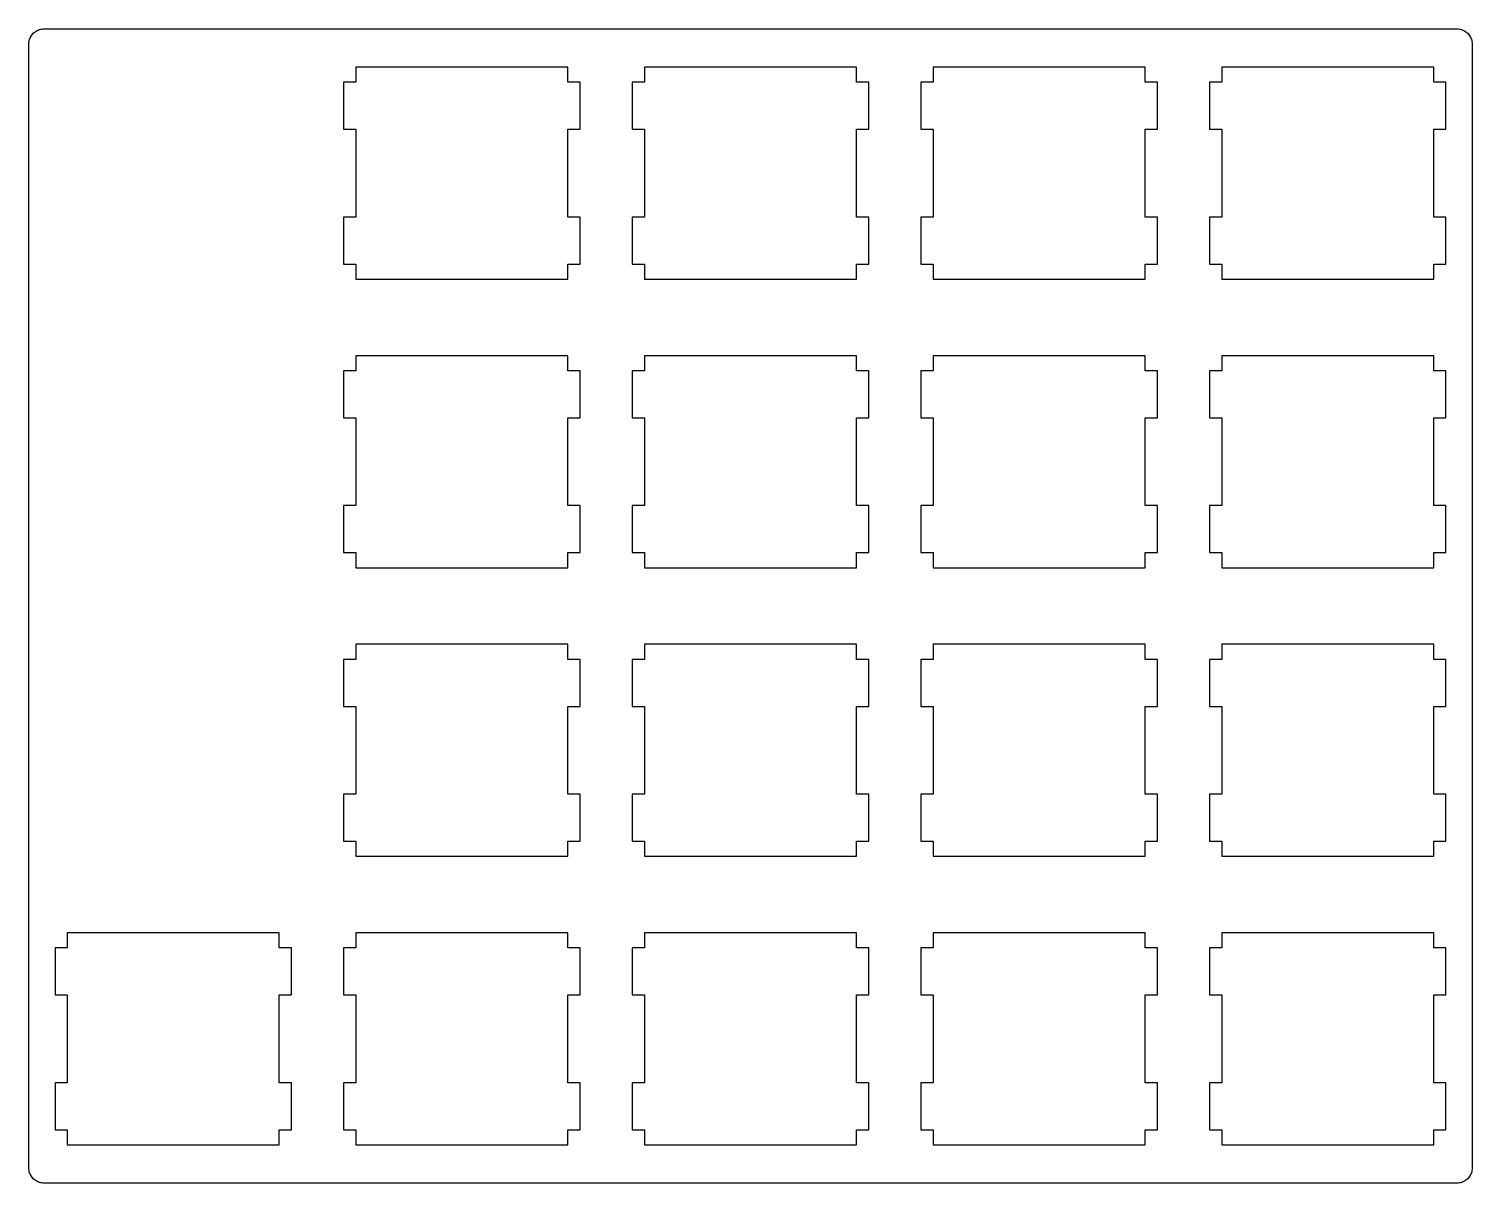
# Model space of a CAD drawing. Extents: x 0.1 to 95.3, y 0.3 to 76.5.
import ezdxf

# ---------------------------------------------------------------- set-up
doc = ezdxf.new("R2010")
doc.units = 0
doc.layers.get('0').update_dxf_attribs({"linetype": 'CONTINUOUS'})

msp = doc.modelspace()

# ---------------------------------------------------------------- linework, layer by layer
at = {"color": 0}
for p, q in [((0.38723, 76.1654), (0.445107, 76.218)), ((0.445107, 76.218), (0.507118, 76.2674)), ((0.507118, 76.2674), (0.571885, 76.3104)), ((0.571885, 76.3104), (0.642165, 76.3489)), ((0.642165, 76.3489), (0.712445, 76.382)), ((0.712445, 76.382), (0.785481, 76.4095)), ((0.785481, 76.4095), (0.861275, 76.43)), ((0.861275, 76.43), (0.938445, 76.4452)), ((0.938445, 76.4452), (1.01699, 76.4551)), ((1.01699, 76.4551), (1.09554, 76.4575)), ((1.09554, 76.4575), (94.3462, 76.4575)), ((94.3462, 76.4575), (94.4245, 76.4551)), ((94.4245, 76.4551), (94.5032, 76.4452)), ((94.5032, 76.4452), (94.579, 76.43)), ((94.579, 76.43), (94.6559, 76.4095)), ((94.6559, 76.4095), (94.729, 76.382)), ((94.729, 76.382), (94.7995, 76.3489)), ((94.7995, 76.3489), (94.8683, 76.3104)), ((94.8683, 76.3104), (94.9332, 76.2674)), ((94.9332, 76.2674), (94.9949, 76.218)), ((94.9949, 76.218), (95.0528, 76.1654)), ((0.095085, 75.4574), (0.097841, 75.5357)), ((0.095085, 1.25677), (0.095085, 75.4574)), ((0.097841, 75.5357), (0.107487, 75.6144)), ((0.107487, 75.6144), (0.122645, 75.6916)), ((0.122645, 75.6916), (0.143316, 75.7671)), ((0.143316, 75.7671), (0.170877, 75.8402)), ((0.170877, 75.8402), (0.20395, 75.9107)), ((0.20395, 75.9107), (0.242535, 75.9809)), ((0.242535, 75.9809), (0.285254, 76.0458)), ((0.285254, 76.0458), (0.334863, 76.1076)), ((0.334863, 76.1076), (0.38723, 76.1654)), ((95.0528, 76.1654), (95.1068, 76.1076)), ((95.1068, 76.1076), (95.1548, 76.0458)), ((95.1548, 76.0458), (95.1989, 75.9809)), ((95.1989, 75.9809), (95.2377, 75.9107)), ((95.2377, 75.9107), (95.2694, 75.8402)), ((95.2694, 75.8402), (95.2969, 75.7671)), ((95.2969, 75.7671), (95.3188, 75.6916)), ((95.3188, 75.6916), (95.334, 75.6144)), ((95.334, 75.6144), (95.3424, 75.5357)), ((95.3424, 75.5357), (95.3463, 75.4574)), ((95.3463, 75.4574), (95.3452, 1.25677)), ((21.671, 73.9316), (21.671, 72.9326)), ((35.6704, 73.9316), (21.671, 73.9316)), ((35.6704, 72.9326), (35.6704, 73.9316)), ((40.7211, 73.9316), (40.7211, 72.9326)), ((54.7204, 73.9316), (40.7211, 73.9316)), ((54.7204, 72.9326), (54.7204, 73.9316)), ((59.7711, 73.9316), (59.7711, 72.9326)), ((73.7704, 73.9316), (59.7711, 73.9316)), ((73.7704, 72.9326), (73.7704, 73.9316)), ((78.8211, 73.9316), (78.8211, 72.9326)), ((92.8204, 73.9316), (78.8211, 73.9316)), ((92.8204, 72.9326), (92.8204, 73.9316)), ((21.671, 72.9326), (20.8704, 72.9326)), ((20.8704, 72.9326), (20.8704, 69.832)), ((36.4712, 72.9326), (35.6704, 72.9326)), ((36.4712, 69.832), (36.4712, 72.9326)), ((40.7211, 72.9326), (39.9203, 72.9326)), ((39.9203, 72.9326), (39.9203, 69.832)), ((55.5212, 72.9326), (54.7204, 72.9326)), ((55.5212, 69.832), (55.5212, 72.9326)), ((59.7711, 72.9326), (58.9703, 72.9326)), ((58.9703, 72.9326), (58.9703, 69.832)), ((74.5712, 72.9326), (73.7704, 72.9326)), ((74.5712, 69.832), (74.5712, 72.9326)), ((78.8211, 72.9326), (78.0203, 72.9326)), ((78.0203, 72.9326), (78.0203, 69.832)), ((93.6198, 72.9326), (92.8204, 72.9326)), ((93.6198, 69.832), (93.6198, 72.9326)), ((20.8704, 69.832), (21.671, 69.832)), ((21.671, 69.832), (21.671, 64.032)), ((35.6704, 64.032), (35.6704, 69.832)), ((35.6704, 69.832), (36.4712, 69.832)), ((39.9203, 69.832), (40.7211, 69.832)), ((40.7211, 69.832), (40.7211, 64.032)), ((54.7204, 64.032), (54.7204, 69.832)), ((54.7204, 69.832), (55.5212, 69.832)), ((58.9703, 69.832), (59.7711, 69.832)), ((59.7711, 69.832), (59.7711, 64.032)), ((73.7704, 64.032), (73.7704, 69.832)), ((73.7704, 69.832), (74.5712, 69.832)), ((78.0203, 69.832), (78.8211, 69.832)), ((78.8211, 69.832), (78.8211, 64.032)), ((92.8204, 64.032), (92.8204, 69.832)), ((92.8204, 69.832), (93.6198, 69.832)), ((21.671, 64.032), (20.8704, 64.032)), ((20.8704, 64.032), (20.8704, 60.9328)), ((36.4712, 64.032), (35.6704, 64.032)), ((36.4712, 60.9328), (36.4712, 64.032)), ((40.7211, 64.032), (39.9203, 64.032)), ((39.9203, 64.032), (39.9203, 60.9328)), ((55.5212, 64.032), (54.7204, 64.032)), ((55.5212, 60.9328), (55.5212, 64.032)), ((59.7711, 64.032), (58.9703, 64.032)), ((58.9703, 64.032), (58.9703, 60.9328)), ((74.5712, 64.032), (73.7704, 64.032)), ((74.5712, 60.9328), (74.5712, 64.032)), ((78.8211, 64.032), (78.0203, 64.032)), ((78.0203, 64.032), (78.0203, 60.9328)), ((93.6198, 64.032), (92.8204, 64.032)), ((93.6198, 60.9328), (93.6198, 64.032)), ((20.8704, 60.9328), (21.671, 60.9328)), ((21.671, 60.9328), (21.671, 59.9324)), ((35.6704, 59.9324), (35.6704, 60.9328)), ((35.6704, 60.9328), (36.4712, 60.9328)), ((39.9203, 60.9328), (40.7211, 60.9328)), ((40.7211, 60.9328), (40.7211, 59.9324)), ((54.7204, 59.9324), (54.7204, 60.9328)), ((54.7204, 60.9328), (55.5212, 60.9328)), ((58.9703, 60.9328), (59.7711, 60.9328)), ((59.7711, 60.9328), (59.7711, 59.9324)), ((73.7704, 59.9324), (73.7704, 60.9328)), ((73.7704, 60.9328), (74.5712, 60.9328)), ((78.0203, 60.9328), (78.8211, 60.9328)), ((78.8211, 60.9328), (78.8211, 59.9324)), ((92.8204, 59.9324), (92.8204, 60.9328)), ((92.8204, 60.9328), (93.6198, 60.9328)), ((21.671, 59.9324), (35.6704, 59.9324)), ((40.7211, 59.9324), (54.7204, 59.9324)), ((59.7711, 59.9324), (73.7704, 59.9324)), ((78.8211, 59.9324), (92.8204, 59.9324)), ((21.671, 54.8816), (21.671, 53.8826)), ((35.6704, 54.8816), (21.671, 54.8816)), ((35.6704, 53.8826), (35.6704, 54.8816)), ((40.7211, 54.8816), (40.7211, 53.8826)), ((54.7204, 54.8816), (40.7211, 54.8816)), ((54.7204, 53.8826), (54.7204, 54.8816)), ((59.7711, 54.8816), (59.7711, 53.8826)), ((73.7704, 54.8816), (59.7711, 54.8816)), ((73.7704, 53.8826), (73.7704, 54.8816)), ((78.8211, 54.8816), (78.8211, 53.8826)), ((92.8204, 54.8816), (78.8211, 54.8816)), ((92.8204, 53.8826), (92.8204, 54.8816)), ((21.671, 53.8826), (20.8704, 53.8826)), ((20.8704, 53.8826), (20.8704, 50.782)), ((36.4712, 53.8826), (35.6704, 53.8826)), ((36.4712, 50.782), (36.4712, 53.8826)), ((40.7211, 53.8826), (39.9203, 53.8826)), ((39.9203, 53.8826), (39.9203, 50.782)), ((55.5212, 53.8826), (54.7204, 53.8826)), ((55.5212, 50.782), (55.5212, 53.8826)), ((59.7711, 53.8826), (58.9703, 53.8826)), ((58.9703, 53.8826), (58.9703, 50.782)), ((74.5712, 53.8826), (73.7704, 53.8826)), ((74.5712, 50.782), (74.5712, 53.8826)), ((78.8211, 53.8826), (78.0203, 53.8826)), ((78.0203, 53.8826), (78.0203, 50.782)), ((93.6198, 53.8826), (92.8204, 53.8826)), ((93.6198, 50.782), (93.6198, 53.8826)), ((20.8704, 50.782), (21.671, 50.782)), ((21.671, 50.782), (21.671, 44.982)), ((35.6704, 44.982), (35.6704, 50.782)), ((35.6704, 50.782), (36.4712, 50.782)), ((39.9203, 50.782), (40.7211, 50.782)), ((40.7211, 50.782), (40.7211, 44.982)), ((54.7204, 44.982), (54.7204, 50.782)), ((54.7204, 50.782), (55.5212, 50.782)), ((58.9703, 50.782), (59.7711, 50.782)), ((59.7711, 50.782), (59.7711, 44.982)), ((73.7704, 44.982), (73.7704, 50.782)), ((73.7704, 50.782), (74.5712, 50.782)), ((78.0203, 50.782), (78.8211, 50.782)), ((78.8211, 50.782), (78.8211, 44.982)), ((92.8204, 44.982), (92.8204, 50.782)), ((92.8204, 50.782), (93.6198, 50.782)), ((21.671, 44.982), (20.8704, 44.982)), ((20.8704, 44.982), (20.8704, 41.8828)), ((36.4712, 44.982), (35.6704, 44.982)), ((36.4712, 41.8828), (36.4712, 44.982)), ((40.7211, 44.982), (39.9203, 44.982)), ((39.9203, 44.982), (39.9203, 41.8828)), ((55.5212, 44.982), (54.7204, 44.982)), ((55.5212, 41.8828), (55.5212, 44.982)), ((59.7711, 44.982), (58.9703, 44.982)), ((58.9703, 44.982), (58.9703, 41.8828)), ((74.5712, 44.982), (73.7704, 44.982)), ((74.5712, 41.8828), (74.5712, 44.982)), ((78.8211, 44.982), (78.0203, 44.982)), ((78.0203, 44.982), (78.0203, 41.8828)), ((93.6198, 44.982), (92.8204, 44.982)), ((93.6198, 41.8828), (93.6198, 44.982)), ((20.8704, 41.8828), (21.671, 41.8828)), ((21.671, 41.8828), (21.671, 40.8824)), ((35.6704, 40.8824), (35.6704, 41.8828)), ((35.6704, 41.8828), (36.4712, 41.8828)), ((39.9203, 41.8828), (40.7211, 41.8828)), ((40.7211, 41.8828), (40.7211, 40.8824)), ((54.7204, 40.8824), (54.7204, 41.8828)), ((54.7204, 41.8828), (55.5212, 41.8828)), ((58.9703, 41.8828), (59.7711, 41.8828)), ((59.7711, 41.8828), (59.7711, 40.8824)), ((73.7704, 40.8824), (73.7704, 41.8828)), ((73.7704, 41.8828), (74.5712, 41.8828)), ((78.0203, 41.8828), (78.8211, 41.8828)), ((78.8211, 41.8828), (78.8211, 40.8824)), ((92.8204, 40.8824), (92.8204, 41.8828)), ((92.8204, 41.8828), (93.6198, 41.8828)), ((21.671, 40.8824), (35.6704, 40.8824)), ((40.7211, 40.8824), (54.7204, 40.8824)), ((59.7711, 40.8824), (73.7704, 40.8824)), ((78.8211, 40.8824), (92.8204, 40.8824)), ((21.671, 35.8316), (21.671, 34.8327)), ((35.6704, 35.8316), (21.671, 35.8316)), ((35.6704, 34.8327), (35.6704, 35.8316)), ((40.7211, 35.8316), (40.7211, 34.8327)), ((54.7204, 35.8316), (40.7211, 35.8316)), ((54.7204, 34.8327), (54.7204, 35.8316)), ((59.7711, 35.8316), (59.7711, 34.8327)), ((73.7704, 35.8316), (59.7711, 35.8316)), ((73.7704, 34.8327), (73.7704, 35.8316)), ((78.8211, 35.8316), (78.8211, 34.8327)), ((92.8204, 35.8316), (78.8211, 35.8316)), ((92.8204, 34.8327), (92.8204, 35.8316)), ((21.671, 34.8327), (20.8704, 34.8327)), ((20.8704, 34.8327), (20.8704, 31.7321)), ((36.4712, 34.8327), (35.6704, 34.8327)), ((36.4712, 31.7321), (36.4712, 34.8327)), ((40.7211, 34.8327), (39.9203, 34.8327)), ((39.9203, 34.8327), (39.9203, 31.7321)), ((55.5212, 34.8327), (54.7204, 34.8327)), ((55.5212, 31.7321), (55.5212, 34.8327)), ((59.7711, 34.8327), (58.9703, 34.8327)), ((58.9703, 34.8327), (58.9703, 31.7321)), ((74.5712, 34.8327), (73.7704, 34.8327)), ((74.5712, 31.7321), (74.5712, 34.8327)), ((78.8211, 34.8327), (78.0203, 34.8327)), ((78.0203, 34.8327), (78.0203, 31.7321)), ((93.6198, 34.8327), (92.8204, 34.8327)), ((93.6198, 31.7321), (93.6198, 34.8327)), ((20.8704, 31.7321), (21.671, 31.7321)), ((21.671, 31.7321), (21.671, 25.9319)), ((35.6704, 25.9319), (35.6704, 31.7321)), ((35.6704, 31.7321), (36.4712, 31.7321)), ((39.9203, 31.7321), (40.7211, 31.7321)), ((40.7211, 31.7321), (40.7211, 25.9319)), ((54.7204, 25.9319), (54.7204, 31.7321)), ((54.7204, 31.7321), (55.5212, 31.7321)), ((58.9703, 31.7321), (59.7711, 31.7321)), ((59.7711, 31.7321), (59.7711, 25.9319)), ((73.7704, 25.9319), (73.7704, 31.7321)), ((73.7704, 31.7321), (74.5712, 31.7321)), ((78.0203, 31.7321), (78.8211, 31.7321)), ((78.8211, 31.7321), (78.8211, 25.9319)), ((92.8204, 25.9319), (92.8204, 31.7321)), ((92.8204, 31.7321), (93.6198, 31.7321)), ((21.671, 25.9319), (20.8704, 25.9319)), ((20.8704, 25.9319), (20.8704, 22.8327)), ((36.4712, 25.9319), (35.6704, 25.9319)), ((36.4712, 22.8327), (36.4712, 25.9319)), ((40.7211, 25.9319), (39.9203, 25.9319)), ((39.9203, 25.9319), (39.9203, 22.8327)), ((55.5212, 25.9319), (54.7204, 25.9319)), ((55.5212, 22.8327), (55.5212, 25.9319)), ((59.7711, 25.9319), (58.9703, 25.9319)), ((58.9703, 25.9319), (58.9703, 22.8327)), ((74.5712, 25.9319), (73.7704, 25.9319)), ((74.5712, 22.8327), (74.5712, 25.9319)), ((78.8211, 25.9319), (78.0203, 25.9319)), ((78.0203, 25.9319), (78.0203, 22.8327)), ((93.6198, 25.9319), (92.8204, 25.9319)), ((93.6198, 22.8327), (93.6198, 25.9319)), ((20.8704, 22.8327), (21.671, 22.8327)), ((21.671, 22.8327), (21.671, 21.8323)), ((35.6704, 21.8323), (35.6704, 22.8327)), ((35.6704, 22.8327), (36.4712, 22.8327)), ((39.9203, 22.8327), (40.7211, 22.8327)), ((40.7211, 22.8327), (40.7211, 21.8323)), ((54.7204, 21.8323), (54.7204, 22.8327)), ((54.7204, 22.8327), (55.5212, 22.8327)), ((58.9703, 22.8327), (59.7711, 22.8327)), ((59.7711, 22.8327), (59.7711, 21.8323)), ((73.7704, 21.8323), (73.7704, 22.8327)), ((73.7704, 22.8327), (74.5712, 22.8327)), ((78.0203, 22.8327), (78.8211, 22.8327)), ((78.8211, 22.8327), (78.8211, 21.8323)), ((92.8204, 21.8323), (92.8204, 22.8327)), ((92.8204, 22.8327), (93.6198, 22.8327)), ((21.671, 21.8323), (35.6704, 21.8323)), ((40.7211, 21.8323), (54.7204, 21.8323)), ((59.7711, 21.8323), (73.7704, 21.8323)), ((78.8211, 21.8323), (92.8204, 21.8323)), ((2.62103, 16.7817), (2.62103, 15.7827)), ((16.6205, 16.7817), (2.62103, 16.7817)), ((16.6205, 15.7827), (16.6205, 16.7817)), ((21.671, 16.7817), (21.671, 15.7827)), ((35.6704, 16.7817), (21.671, 16.7817)), ((35.6704, 15.7827), (35.6704, 16.7817)), ((40.7211, 16.7817), (40.7211, 15.7827)), ((54.7204, 16.7817), (40.7211, 16.7817)), ((54.7204, 15.7827), (54.7204, 16.7817)), ((59.7711, 16.7817), (59.7711, 15.7827)), ((73.7704, 16.7817), (59.7711, 16.7817)), ((73.7704, 15.7827), (73.7704, 16.7817)), ((78.8211, 16.7817), (78.8211, 15.7827)), ((92.8204, 16.7817), (78.8211, 16.7817)), ((92.8204, 15.7827), (92.8204, 16.7817)), ((2.62103, 15.7827), (1.82039, 15.7827)), ((1.82039, 15.7827), (1.82039, 12.6835)), ((17.4212, 15.7827), (16.6205, 15.7827)), ((17.4212, 12.6835), (17.4212, 15.7827)), ((21.671, 15.7827), (20.8704, 15.7827)), ((20.8704, 15.7827), (20.8704, 12.6835)), ((36.4712, 15.7827), (35.6704, 15.7827)), ((36.4712, 12.6835), (36.4712, 15.7827)), ((40.7211, 15.7827), (39.9203, 15.7827)), ((39.9203, 15.7827), (39.9203, 12.6835)), ((55.5212, 15.7827), (54.7204, 15.7827)), ((55.5212, 12.6835), (55.5212, 15.7827)), ((59.7711, 15.7827), (58.9703, 15.7827)), ((58.9703, 15.7827), (58.9703, 12.6835)), ((74.5712, 15.7827), (73.7704, 15.7827)), ((74.5712, 12.6835), (74.5712, 15.7827)), ((78.8211, 15.7827), (78.0203, 15.7827)), ((78.0203, 15.7827), (78.0203, 12.6835)), ((93.6198, 15.7827), (92.8204, 15.7827)), ((93.6198, 12.6835), (93.6198, 15.7827)), ((1.82039, 12.6835), (2.62103, 12.6835)), ((2.62103, 12.6835), (2.62103, 6.88192)), ((16.6205, 6.88192), (16.6205, 12.6835)), ((16.6205, 12.6835), (17.4212, 12.6835)), ((20.8704, 12.6835), (21.671, 12.6835)), ((21.671, 12.6835), (21.671, 6.88192)), ((35.6704, 6.88192), (35.6704, 12.6835)), ((35.6704, 12.6835), (36.4712, 12.6835)), ((39.9203, 12.6835), (40.7211, 12.6835)), ((40.7211, 12.6835), (40.7211, 6.88192)), ((54.7204, 6.88192), (54.7204, 12.6835)), ((54.7204, 12.6835), (55.5212, 12.6835)), ((58.9703, 12.6835), (59.7711, 12.6835)), ((59.7711, 12.6835), (59.7711, 6.88192)), ((73.7704, 6.88192), (73.7704, 12.6835)), ((73.7704, 12.6835), (74.5712, 12.6835)), ((78.0203, 12.6835), (78.8211, 12.6835)), ((78.8211, 12.6835), (78.8211, 6.88192)), ((92.8204, 6.88192), (92.8204, 12.6835)), ((92.8204, 12.6835), (93.6198, 12.6835)), ((2.62103, 6.88192), (1.82039, 6.88192)), ((1.82039, 6.88192), (1.82039, 3.78273)), ((17.4212, 6.88192), (16.6205, 6.88192)), ((17.4212, 3.78273), (17.4212, 6.88192)), ((21.671, 6.88192), (20.8704, 6.88192)), ((20.8704, 6.88192), (20.8704, 3.78273)), ((36.4712, 6.88192), (35.6704, 6.88192)), ((36.4712, 3.78273), (36.4712, 6.88192)), ((40.7211, 6.88192), (39.9203, 6.88192)), ((39.9203, 6.88192), (39.9203, 3.78273)), ((55.5212, 6.88192), (54.7204, 6.88192)), ((55.5212, 3.78273), (55.5212, 6.88192)), ((59.7711, 6.88192), (58.9703, 6.88192)), ((58.9703, 6.88192), (58.9703, 3.78273)), ((74.5712, 6.88192), (73.7704, 6.88192)), ((74.5712, 3.78273), (74.5712, 6.88192)), ((78.8211, 6.88192), (78.0203, 6.88192)), ((78.0203, 6.88192), (78.0203, 3.78273)), ((93.6198, 6.88192), (92.8204, 6.88192)), ((93.6198, 3.78273), (93.6198, 6.88192)), ((1.82039, 3.78273), (2.62103, 3.78273)), ((2.62103, 3.78273), (2.62103, 2.78226)), ((16.6205, 2.78226), (16.6205, 3.78273)), ((16.6205, 3.78273), (17.4212, 3.78273)), ((20.8704, 3.78273), (21.671, 3.78273)), ((21.671, 3.78273), (21.671, 2.78226)), ((35.6704, 2.78226), (35.6704, 3.78273)), ((35.6704, 3.78273), (36.4712, 3.78273)), ((39.9203, 3.78273), (40.7211, 3.78273)), ((40.7211, 3.78273), (40.7211, 2.78226)), ((54.7204, 2.78226), (54.7204, 3.78273)), ((54.7204, 3.78273), (55.5212, 3.78273)), ((58.9703, 3.78273), (59.7711, 3.78273)), ((59.7711, 3.78273), (59.7711, 2.78226)), ((73.7704, 2.78226), (73.7704, 3.78273)), ((73.7704, 3.78273), (74.5712, 3.78273)), ((78.0203, 3.78273), (78.8211, 3.78273)), ((78.8211, 3.78273), (78.8211, 2.78226)), ((92.8204, 2.78226), (92.8204, 3.78273)), ((92.8204, 3.78273), (93.6198, 3.78273)), ((2.62103, 2.78226), (16.6205, 2.78226)), ((21.671, 2.78226), (35.6704, 2.78226)), ((40.7211, 2.78226), (54.7204, 2.78226)), ((59.7711, 2.78226), (73.7704, 2.78226)), ((78.8211, 2.78226), (92.8204, 2.78226)), ((0.097841, 1.17822), (0.095085, 1.25677)), ((0.107487, 1.09968), (0.097841, 1.17822)), ((0.122645, 1.02388), (0.107487, 1.09968)), ((0.143316, 0.946711), (0.122645, 1.02388)), ((95.3188, 1.02388), (95.2969, 0.946711)), ((95.334, 1.09968), (95.3188, 1.02388)), ((95.3424, 1.17822), (95.334, 1.09968)), ((95.3452, 1.25677), (95.3424, 1.17822)), ((0.170877, 0.873675), (0.143316, 0.946711)), ((0.20395, 0.803395), (0.170877, 0.873675)), ((0.242535, 0.734494), (0.20395, 0.803395)), ((0.285254, 0.669727), (0.242535, 0.734494)), ((0.334863, 0.607716), (0.285254, 0.669727)), ((0.38723, 0.549836), (0.334863, 0.607716)), ((0.445107, 0.496094), (0.38723, 0.549836)), ((0.507118, 0.447862), (0.445107, 0.496094)), ((0.571885, 0.403765), (0.507118, 0.447862)), ((0.642165, 0.365181), (0.571885, 0.403765)), ((0.712445, 0.333485), (0.642165, 0.365181)), ((0.785481, 0.305925), (0.712445, 0.333485)), ((0.861275, 0.283876), (0.785481, 0.305925)), ((0.938445, 0.268718), (0.861275, 0.283876)), ((1.01699, 0.260449), (0.938445, 0.268718)), ((1.09554, 0.256315), (1.01699, 0.260449)), ((94.3462, 0.256315), (1.09554, 0.256315)), ((94.4245, 0.260449), (94.3462, 0.256315)), ((94.5032, 0.268718), (94.4245, 0.260449)), ((94.579, 0.283876), (94.5032, 0.268718)), ((94.6559, 0.305925), (94.579, 0.283876)), ((94.729, 0.333485), (94.6559, 0.305925)), ((94.7995, 0.365181), (94.729, 0.333485)), ((94.8683, 0.403765), (94.7995, 0.365181)), ((94.9332, 0.447862), (94.8683, 0.403765)), ((94.9949, 0.496094), (94.9332, 0.447862)), ((95.0528, 0.549836), (94.9949, 0.496094)), ((95.1068, 0.607716), (95.0528, 0.549836)), ((95.1548, 0.669727), (95.1068, 0.607716)), ((95.1989, 0.734494), (95.1548, 0.669727)), ((95.2377, 0.803395), (95.1989, 0.734494)), ((95.2694, 0.873675), (95.2377, 0.803395)), ((95.2969, 0.946711), (95.2694, 0.873675))]:
    msp.add_line(p, q, dxfattribs=at)

doc.saveas('drawing.dxf')
